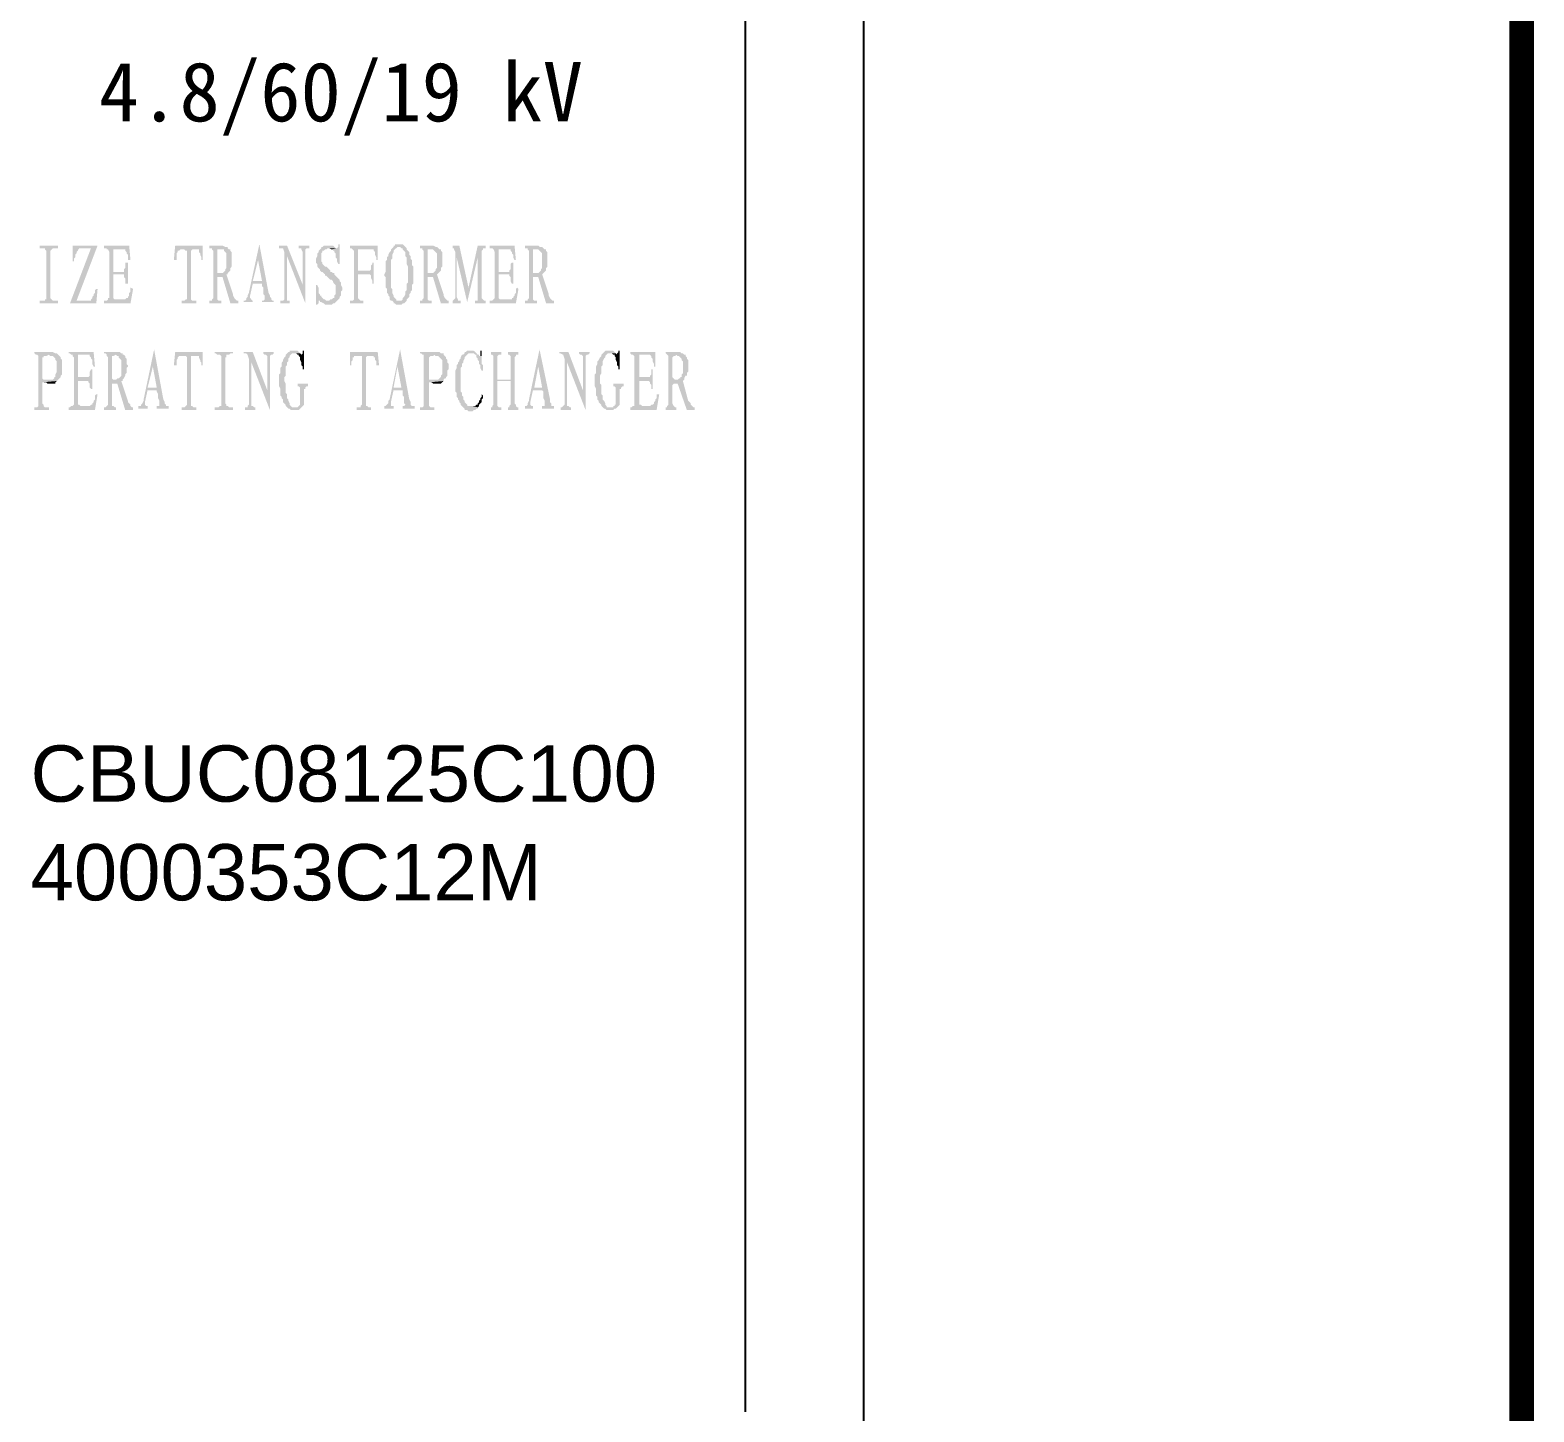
# Model space of a CAD drawing. Header units: millimetres. Extents: x 226184 to 235717, y -181921 to -175474.
# Drawn here: x 235652.6 to 235716.8, y -181563.1 to -181504.1 of the extents above; entities that cross this region are included whole.
import ezdxf

# ---------------------------------------------------------------- set-up
doc = ezdxf.new("R2010")
doc.units = ezdxf.units.MM
doc.header["$LTSCALE"] = 13
for name, color, linetype in [('1', 4, 'Continuous'), ('2', 3, 'Continuous'), ('PDF_Geometry', 7, 'Continuous')]:
    doc.layers.add(name, color=color, linetype=linetype)
doc.styles.add('Note Text (ANSI)', font='arial.ttf')
doc.styles.add('PDF FangSong', font='simfang.ttf')

msp = doc.modelspace()

# ---------------------------------------------------------------- hatches: boundary and pattern name
at = {"layer": '2', "linetype": 'Continuous', "transparency": 33554559}
for points in [[(235653.781, -181513.287), (235652.994, -181513.287), (235652.994, -181513.399), (235653.107, -181513.399), (235653.163, -181513.399), (235653.219, -181513.399), (235653.219, -181513.455), (235653.275, -181513.511), (235653.275, -181513.568), (235653.275, -181515.533), (235653.275, -181515.59), (235653.219, -181515.59), (235653.219, -181515.646), (235653.163, -181515.646), (235653.051, -181515.646), (235652.994, -181515.646), (235652.994, -181515.758), (235653.781, -181515.758), (235653.781, -181515.646), (235653.725, -181515.646), (235653.668, -181515.646), (235653.612, -181515.646), (235653.556, -181515.646), (235653.5, -181515.59), (235653.444, -181515.533), (235653.444, -181513.511), (235653.5, -181513.455), (235653.556, -181513.399), (235653.612, -181513.399), (235653.668, -181513.399), (235653.781, -181513.399)], [(235655.466, -181513.287), (235655.185, -181513.399), (235654.286, -181515.758), (235654.567, -181515.646)], [(235655.466, -181513.287), (235654.399, -181513.287), (235654.399, -181513.961), (235654.455, -181513.961), (235654.455, -181513.848), (235654.511, -181513.792), (235654.511, -181513.68), (235654.567, -181513.624), (235654.567, -181513.568), (235654.623, -181513.511), (235654.623, -181513.455), (235654.679, -181513.455), (235654.679, -181513.399), (235655.185, -181513.399)], [(235656.814, -181513.287), (235655.747, -181513.287), (235655.747, -181513.399), (235655.803, -181513.399), (235655.859, -181513.399), (235655.859, -181513.455), (235656.589, -181513.455), (235656.645, -181513.455), (235656.645, -181513.511), (235656.701, -181513.568), (235656.701, -181513.624), (235656.758, -181513.68), (235656.758, -181513.792), (235656.758, -181513.905), (235656.87, -181513.905)], [(235655.859, -181513.455), (235655.915, -181513.455), (235655.971, -181513.568), (235655.971, -181515.533), (235655.915, -181515.533), (235655.915, -181515.59), (235655.859, -181515.646), (235656.308, -181515.59), (235656.252, -181515.59), (235656.196, -181515.59), (235656.14, -181515.533), (235656.14, -181515.477), (235656.14, -181514.522), (235656.533, -181514.522), (235656.14, -181514.41), (235656.14, -181513.455), (235656.589, -181513.455)], [(235659.959, -181513.287), (235658.78, -181513.287), (235658.723, -181513.905), (235658.836, -181513.905), (235658.836, -181513.792), (235658.836, -181513.68), (235658.836, -181513.624), (235658.892, -181513.568), (235658.892, -181513.511), (235658.948, -181513.511), (235659.004, -181513.455), (235659.06, -181513.455)], [(235659.959, -181513.287), (235659.06, -181513.455), (235659.734, -181513.455), (235659.791, -181513.455), (235659.791, -181513.511), (235659.791, -181513.568), (235659.847, -181513.624), (235659.847, -181513.68), (235659.903, -181513.792), (235659.903, -181513.905), (235659.959, -181513.905)], [(235659.06, -181513.455), (235659.117, -181513.455), (235659.173, -181513.455), (235659.229, -181513.511), (235659.285, -181513.511), (235659.285, -181515.533), (235659.285, -181515.59), (235659.229, -181515.59), (235659.173, -181515.646), (235659.117, -181515.646), (235659.06, -181515.646), (235659.06, -181515.758), (235659.678, -181515.758), (235659.678, -181515.646), (235659.622, -181515.646), (235659.566, -181515.646), (235659.51, -181515.646), (235659.454, -181515.59), (235659.454, -181515.533), (235659.454, -181513.511), (235659.51, -181513.455), (235659.566, -181513.455), (235659.678, -181513.455), (235659.734, -181513.455)], [(235660.745, -181513.287), (235660.24, -181513.287), (235660.24, -181513.399), (235660.296, -181513.399), (235660.352, -181513.399), (235660.352, -181513.455), (235660.408, -181513.511), (235660.408, -181515.533), (235660.352, -181515.59), (235660.352, -181515.646), (235660.296, -181515.646), (235660.24, -181515.646), (235660.24, -181515.758), (235660.745, -181515.758), (235660.745, -181515.646), (235660.689, -181515.646), (235660.633, -181515.646), (235660.577, -181515.59), (235660.577, -181515.533), (235660.577, -181514.691), (235660.577, -181514.635), (235660.633, -181514.635), (235660.689, -181514.635), (235660.802, -181514.635), (235660.97, -181514.522), (235661.026, -181514.522), (235660.689, -181514.466), (235660.633, -181514.466), (235660.577, -181514.466), (235660.577, -181514.41), (235660.577, -181513.511), (235660.577, -181513.455), (235660.633, -181513.455), (235660.745, -181513.455), (235661.082, -181513.455), (235661.026, -181513.399), (235661.026, -181513.343), (235660.97, -181513.343), (235660.914, -181513.343), (235660.802, -181513.287)], [(235661.082, -181513.455), (235660.745, -181513.455), (235660.802, -181513.455), (235660.858, -181513.455), (235660.858, -181513.511), (235660.914, -181513.568), (235660.97, -181513.624), (235660.97, -181513.68), (235660.97, -181513.792), (235660.97, -181513.848), (235660.97, -181513.961), (235660.97, -181514.017), (235660.97, -181514.073), (235660.97, -181514.185), (235660.97, -181514.242), (235660.914, -181514.298), (235660.914, -181514.354), (235660.858, -181514.41), (235660.802, -181514.466), (235660.745, -181514.466), (235660.689, -181514.466), (235661.026, -181514.522), (235661.026, -181514.466), (235661.082, -181514.41), (235661.139, -181514.354), (235661.139, -181514.298), (235661.139, -181514.242), (235661.195, -181514.185), (235661.195, -181514.129), (235661.195, -181514.073), (235661.195, -181513.961), (235661.195, -181513.905), (235661.195, -181513.792), (235661.195, -181513.736), (235661.195, -181513.624), (235661.195, -181513.568), (235661.139, -181513.511), (235661.139, -181513.455)], [(235662.374, -181513.231), (235661.925, -181515.309), (235661.869, -181515.421), (235661.869, -181515.477), (235661.813, -181515.533), (235661.813, -181515.59), (235661.756, -181515.646), (235661.7, -181515.646), (235661.7, -181515.702), (235662.093, -181515.702), (235662.093, -181515.646), (235662.037, -181515.59), (235661.981, -181515.533), (235661.981, -181515.421), (235662.093, -181514.916), (235662.487, -181514.916), (235662.093, -181514.803), (235662.318, -181513.905)], [(235662.374, -181513.231), (235662.318, -181513.905), (235662.487, -181514.803), (235662.093, -181514.803), (235662.487, -181514.916), (235662.487, -181515.028), (235662.543, -181515.084), (235662.543, -181515.14), (235662.543, -181515.253), (235662.543, -181515.309), (235662.543, -181515.365), (235662.599, -181515.421), (235662.599, -181515.477), (235662.599, -181515.533), (235662.599, -181515.59), (235662.543, -181515.646), (235662.487, -181515.646), (235662.487, -181515.702), (235662.992, -181515.702), (235662.992, -181515.646), (235662.936, -181515.646), (235662.88, -181515.59), (235662.88, -181515.533), (235662.824, -181515.477), (235662.824, -181515.421), (235662.767, -181515.309)], [(235663.554, -181513.287), (235663.217, -181513.287), (235663.217, -181513.399), (235663.273, -181513.399), (235663.329, -181513.399), (235663.385, -181513.399), (235663.441, -181513.568), (235663.554, -181513.736), (235664.34, -181515.758), (235664.228, -181514.972)], [(235663.441, -181513.568), (235663.441, -181515.533), (235663.441, -181515.59), (235663.385, -181515.646), (235663.329, -181515.646), (235663.273, -181515.646), (235663.273, -181515.758), (235663.666, -181515.758), (235663.666, -181515.646), (235663.61, -181515.646), (235663.554, -181515.646), (235663.554, -181515.59), (235663.554, -181515.533), (235663.554, -181513.736)], [(235664.509, -181513.287), (235664.059, -181513.287), (235664.059, -181513.399), (235664.115, -181513.399), (235664.172, -181513.399), (235664.172, -181513.455), (235664.228, -181513.568), (235664.228, -181514.972), (235664.34, -181515.758), (235664.34, -181513.511), (235664.34, -181513.455), (235664.396, -181513.399), (235664.509, -181513.399)], [(235665.239, -181513.287), (235665.183, -181513.287), (235665.126, -181513.287), (235665.07, -181513.343), (235665.014, -181513.343), (235665.014, -181513.399), (235664.958, -181513.455), (235664.902, -181513.511), (235664.902, -181513.568), (235664.846, -181513.624), (235664.846, -181513.68), (235664.846, -181513.736), (235664.789, -181513.848), (235664.789, -181513.905), (235664.789, -181514.017), (235664.846, -181514.073), (235664.846, -181514.129), (235664.846, -181514.185), (235664.902, -181514.242), (235664.958, -181514.298), (235664.958, -181514.354), (235665.014, -181514.41), (235665.07, -181514.41), (235665.126, -181514.466), (235665.183, -181514.522), (235665.183, -181514.579), (235665.239, -181514.579), (235665.295, -181514.635), (235665.351, -181514.691), (235665.407, -181514.747), (235665.463, -181514.747), (235665.52, -181514.803), (235665.52, -181514.859), (235665.576, -181514.916), (235665.632, -181514.972), (235665.632, -181515.028), (235665.632, -181515.084), (235665.632, -181515.14), (235665.632, -181515.253), (235665.632, -181515.309), (235665.632, -181515.365), (235665.576, -181515.421), (235665.576, -181515.477), (235665.576, -181515.533), (235665.52, -181515.533), (235665.463, -181515.59), (235665.407, -181515.59), (235665.351, -181515.646), (235665.295, -181515.646), (235664.902, -181515.646), (235664.958, -181515.646), (235664.958, -181515.702), (235665.014, -181515.702), (235665.126, -181515.758), (235665.183, -181515.814), (235665.239, -181515.814), (235665.351, -181515.814), (235665.407, -181515.814), (235665.463, -181515.814), (235665.52, -181515.758), (235665.576, -181515.758), (235665.632, -181515.702), (235665.688, -181515.646), (235665.744, -181515.59), (235665.8, -181515.533), (235665.8, -181515.477), (235665.857, -181515.421), (235665.857, -181515.365), (235665.857, -181515.253), (235665.913, -181515.196), (235665.913, -181515.14), (235665.913, -181515.084), (235665.857, -181514.972), (235665.857, -181514.916), (235665.857, -181514.859), (235665.8, -181514.803), (235665.8, -181514.747), (235665.744, -181514.691), (235665.688, -181514.635), (235665.632, -181514.579), (235665.576, -181514.522), (235665.576, -181514.466), (235665.52, -181514.466), (235665.463, -181514.41), (235665.407, -181514.41), (235665.407, -181514.354), (235665.351, -181514.298), (235665.295, -181514.242), (235665.239, -181514.185), (235665.183, -181514.185), (235665.126, -181514.129), (235665.07, -181514.073), (235665.07, -181514.017), (235665.014, -181513.961), (235665.014, -181513.905), (235665.014, -181513.848), (235665.014, -181513.792), (235665.014, -181513.736), (235665.014, -181513.624), (235665.07, -181513.568), (235665.07, -181513.511), (235665.126, -181513.511), (235665.183, -181513.455), (235665.239, -181513.455), (235665.295, -181513.399), (235665.351, -181513.399), (235665.632, -181513.399), (235665.576, -181513.343), (235665.52, -181513.287), (235665.463, -181513.287), (235665.407, -181513.287), (235665.351, -181513.287)], [(235665.632, -181513.399), (235665.351, -181513.399), (235665.463, -181513.455), (235665.688, -181513.399)], [(235665.8, -181513.231), (235665.744, -181513.231), (235665.744, -181513.343), (235665.688, -181513.399), (235665.463, -181513.455), (235665.52, -181513.455), (235665.52, -181513.511), (235665.576, -181513.511), (235665.576, -181513.568), (235665.632, -181513.624), (235665.632, -181513.68), (235665.632, -181513.792), (235665.688, -181513.848), (235665.688, -181513.961), (235665.744, -181514.073), (235665.8, -181514.073)], [(235667.429, -181513.287), (235666.25, -181513.287), (235666.25, -181513.399), (235666.306, -181513.399), (235667.261, -181513.455), (235667.261, -181513.511), (235667.317, -181513.568), (235667.317, -181513.624), (235667.317, -181513.68), (235667.373, -181513.792), (235667.373, -181513.905), (235667.429, -181513.905)], [(235666.306, -181513.399), (235666.362, -181513.455), (235666.418, -181513.511), (235666.418, -181513.568), (235666.418, -181515.59), (235666.362, -181515.646), (235666.306, -181515.646), (235666.25, -181515.646), (235666.25, -181515.758), (235666.811, -181515.758), (235666.811, -181515.646), (235666.755, -181515.646), (235666.699, -181515.646), (235666.643, -181515.59), (235666.587, -181515.533), (235666.587, -181514.522), (235667.092, -181514.522), (235666.587, -181514.354), (235666.587, -181513.455), (235667.261, -181513.455)], [(235668.384, -181513.231), (235668.328, -181513.231), (235668.216, -181513.231), (235668.159, -181513.231), (235668.159, -181513.287), (235668.103, -181513.287), (235668.103, -181513.343), (235668.047, -181513.399), (235667.991, -181513.455), (235667.991, -181513.511), (235667.935, -181513.568), (235667.879, -181513.68), (235667.879, -181513.736), (235667.822, -181513.792), (235667.822, -181513.848), (235667.822, -181513.905), (235667.766, -181513.961), (235667.766, -181514.017), (235667.766, -181514.129), (235667.766, -181514.185), (235667.766, -181514.242), (235667.766, -181514.354), (235667.766, -181514.41), (235667.71, -181514.522), (235667.71, -181514.579), (235667.766, -181514.635), (235667.766, -181514.691), (235667.766, -181514.803), (235667.766, -181514.859), (235667.766, -181514.916), (235667.766, -181515.028), (235667.766, -181515.084), (235667.822, -181515.14), (235667.822, -181515.196), (235667.822, -181515.309), (235667.879, -181515.365), (235667.879, -181515.421), (235667.935, -181515.477), (235667.935, -181515.59), (235667.991, -181515.646), (235668.047, -181515.646), (235668.384, -181515.646), (235668.328, -181515.646), (235668.272, -181515.646), (235668.216, -181515.646), (235668.216, -181515.59), (235668.159, -181515.533), (235668.103, -181515.477), (235668.103, -181515.421), (235668.047, -181515.309), (235668.047, -181515.253), (235668.047, -181515.196), (235668.047, -181515.14), (235667.991, -181515.084), (235667.991, -181515.028), (235667.991, -181514.916), (235667.991, -181514.859), (235667.991, -181514.747), (235667.991, -181514.691), (235667.991, -181514.579), (235667.991, -181514.522), (235667.991, -181514.466), (235667.991, -181514.41), (235667.991, -181514.298), (235667.991, -181514.242), (235667.991, -181514.129), (235667.991, -181514.073), (235667.991, -181514.017), (235667.991, -181513.905), (235668.047, -181513.848), (235668.047, -181513.792), (235668.047, -181513.736), (235668.047, -181513.68), (235668.103, -181513.568), (235668.103, -181513.511), (235668.159, -181513.455), (235668.216, -181513.399), (235668.272, -181513.343), (235668.328, -181513.343), (235668.609, -181513.343), (235668.553, -181513.287), (235668.496, -181513.231), (235668.44, -181513.231)], [(235668.609, -181513.343), (235668.328, -181513.343), (235668.384, -181513.343), (235668.44, -181513.399), (235668.496, -181513.399), (235668.496, -181513.455), (235668.553, -181513.511), (235668.609, -181513.568), (235668.609, -181513.68), (235668.609, -181513.736), (235668.665, -181513.792), (235668.665, -181513.905), (235668.665, -181513.961), (235668.665, -181514.017), (235668.665, -181514.073), (235668.721, -181514.185), (235668.721, -181514.242), (235668.721, -181514.354), (235668.721, -181514.41), (235668.721, -181514.522), (235668.721, -181514.579), (235668.721, -181514.691), (235668.721, -181514.747), (235668.721, -181514.859), (235668.665, -181514.916), (235668.665, -181514.972), (235668.665, -181515.084), (235668.665, -181515.14), (235668.665, -181515.196), (235668.609, -181515.253), (235668.609, -181515.309), (235668.609, -181515.365), (235668.553, -181515.477), (235668.496, -181515.533), (235668.496, -181515.59), (235668.44, -181515.646), (235668.384, -181515.646), (235668.047, -181515.646), (235668.103, -181515.702), (235668.103, -181515.758), (235668.159, -181515.758), (235668.216, -181515.814), (235668.272, -181515.814), (235668.328, -181515.814), (235668.384, -181515.814), (235668.44, -181515.814), (235668.496, -181515.758), (235668.553, -181515.758), (235668.609, -181515.702), (235668.665, -181515.646), (235668.665, -181515.59), (235668.721, -181515.533), (235668.777, -181515.477), (235668.777, -181515.421), (235668.777, -181515.365), (235668.833, -181515.309), (235668.833, -181515.253), (235668.89, -181515.196), (235668.89, -181515.14), (235668.89, -181515.028), (235668.89, -181514.972), (235668.946, -181514.916), (235668.946, -181514.803), (235668.946, -181514.747), (235668.946, -181514.691), (235668.946, -181514.579), (235668.946, -181514.522), (235668.946, -181514.466), (235668.946, -181514.354), (235668.946, -181514.298), (235668.946, -181514.185), (235668.89, -181514.129), (235668.89, -181514.073), (235668.89, -181513.961), (235668.89, -181513.905), (235668.833, -181513.848), (235668.833, -181513.792), (235668.833, -181513.736), (235668.777, -181513.68), (235668.777, -181513.568), (235668.721, -181513.511), (235668.665, -181513.455), (235668.665, -181513.399)], [(235669.732, -181513.287), (235669.227, -181513.287), (235669.227, -181513.399), (235669.283, -181513.399), (235669.339, -181513.399), (235669.339, -181513.455), (235669.395, -181513.511), (235669.395, -181515.533), (235669.339, -181515.59), (235669.339, -181515.646), (235669.283, -181515.646), (235669.227, -181515.646), (235669.227, -181515.758), (235669.732, -181515.758), (235669.732, -181515.646), (235669.676, -181515.646), (235669.62, -181515.646), (235669.564, -181515.59), (235669.564, -181515.533), (235669.564, -181514.691), (235669.564, -181514.635), (235669.62, -181514.635), (235669.676, -181514.635), (235669.788, -181514.635), (235669.957, -181514.522), (235669.676, -181514.466), (235669.62, -181514.466), (235669.564, -181514.466), (235669.564, -181514.41), (235669.564, -181513.511), (235669.564, -181513.455), (235669.62, -181513.455), (235669.676, -181513.455), (235670.069, -181513.455), (235670.013, -181513.399), (235669.957, -181513.343), (235669.901, -181513.343), (235669.788, -181513.287)], [(235670.069, -181513.455), (235669.676, -181513.455), (235669.788, -181513.455), (235669.844, -181513.511), (235669.901, -181513.568), (235669.957, -181513.624), (235669.957, -181513.68), (235669.957, -181513.792), (235669.957, -181513.848), (235669.957, -181513.961), (235669.957, -181514.017), (235669.957, -181514.073), (235669.957, -181514.185), (235669.957, -181514.242), (235669.901, -181514.298), (235669.901, -181514.354), (235669.844, -181514.41), (235669.788, -181514.466), (235669.732, -181514.466), (235669.676, -181514.466), (235669.957, -181514.522), (235670.013, -181514.466), (235670.069, -181514.41), (235670.125, -181514.354), (235670.125, -181514.298), (235670.125, -181514.242), (235670.181, -181514.185), (235670.181, -181514.129), (235670.181, -181514.073), (235670.181, -181513.961), (235670.181, -181513.905), (235670.181, -181513.792), (235670.181, -181513.736), (235670.181, -181513.624), (235670.181, -181513.568), (235670.125, -181513.511), (235670.125, -181513.455)], [(235670.912, -181513.287), (235670.631, -181513.287), (235670.631, -181513.399), (235670.687, -181513.399), (235670.687, -181513.455), (235670.743, -181513.568), (235670.799, -181513.792), (235671.249, -181515.702), (235671.305, -181515.084)], [(235670.743, -181513.568), (235670.743, -181515.533), (235670.687, -181515.59), (235670.631, -181515.646), (235670.631, -181515.758), (235670.968, -181515.758), (235670.968, -181515.646), (235670.912, -181515.646), (235670.855, -181515.646), (235670.855, -181515.59), (235670.799, -181515.477), (235670.799, -181513.792)], [(235672.035, -181513.287), (235671.698, -181513.287), (235671.305, -181515.084), (235671.249, -181515.702), (235671.698, -181513.792), (235671.866, -181513.568), (235671.866, -181513.511), (235671.923, -181513.455), (235671.923, -181513.399), (235671.979, -181513.399), (235672.035, -181513.399)], [(235671.866, -181513.568), (235671.698, -181513.792), (235671.698, -181515.533), (235671.698, -181515.59), (235671.698, -181515.646), (235671.642, -181515.646), (235671.586, -181515.646), (235671.586, -181515.758), (235672.035, -181515.758), (235672.035, -181515.646), (235671.979, -181515.646), (235671.923, -181515.59), (235671.866, -181515.533)], [(235673.271, -181513.287), (235672.203, -181513.287), (235672.203, -181513.399), (235672.26, -181513.399), (235672.316, -181513.399), (235672.372, -181513.455), (235673.046, -181513.455), (235673.102, -181513.455), (235673.102, -181513.511), (235673.158, -181513.568), (235673.158, -181513.624), (235673.214, -181513.68), (235673.214, -181513.792), (235673.271, -181513.905), (235673.327, -181513.905)], [(235672.372, -181513.455), (235672.428, -181513.568), (235672.428, -181515.533), (235672.372, -181515.59), (235672.316, -181515.646), (235672.765, -181515.59), (235672.709, -181515.59), (235672.653, -181515.59), (235672.597, -181515.533), (235672.597, -181515.477), (235672.597, -181514.522), (235673.046, -181514.522), (235672.597, -181514.41), (235672.597, -181513.455), (235673.046, -181513.455)], [(235674.225, -181513.287), (235673.72, -181513.287), (235673.72, -181513.399), (235673.776, -181513.399), (235673.832, -181513.399), (235673.832, -181513.455), (235673.888, -181513.511), (235673.888, -181515.533), (235673.832, -181515.59), (235673.832, -181515.646), (235673.776, -181515.646), (235673.72, -181515.646), (235673.72, -181515.758), (235674.225, -181515.758), (235674.225, -181515.646), (235674.169, -181515.646), (235674.113, -181515.646), (235674.057, -181515.59), (235674.057, -181515.533), (235674.057, -181514.691), (235674.057, -181514.635), (235674.113, -181514.635), (235674.169, -181514.635), (235674.282, -181514.635), (235674.45, -181514.522), (235674.169, -181514.466), (235674.113, -181514.466), (235674.057, -181514.466), (235674.057, -181514.41), (235674.057, -181513.511), (235674.057, -181513.455), (235674.113, -181513.455), (235674.169, -181513.455), (235674.562, -181513.455), (235674.506, -181513.399), (235674.45, -181513.343), (235674.338, -181513.343), (235674.282, -181513.287)], [(235674.562, -181513.455), (235674.169, -181513.455), (235674.225, -181513.455), (235674.282, -181513.455), (235674.338, -181513.511), (235674.394, -181513.568), (235674.45, -181513.624), (235674.45, -181513.68), (235674.45, -181513.792), (235674.45, -181513.848), (235674.45, -181513.961), (235674.45, -181514.017), (235674.45, -181514.073), (235674.45, -181514.185), (235674.45, -181514.242), (235674.394, -181514.298), (235674.394, -181514.354), (235674.338, -181514.41), (235674.282, -181514.466), (235674.225, -181514.466), (235674.169, -181514.466), (235674.45, -181514.522), (235674.506, -181514.466), (235674.562, -181514.41), (235674.619, -181514.354), (235674.619, -181514.298), (235674.619, -181514.242), (235674.675, -181514.185), (235674.675, -181514.129), (235674.675, -181514.073), (235674.675, -181513.961), (235674.675, -181513.905), (235674.675, -181513.792), (235674.675, -181513.736), (235674.675, -181513.624), (235674.675, -181513.568), (235674.619, -181513.511), (235674.619, -181513.455)], [(235656.758, -181514.017), (235656.645, -181514.017), (235656.645, -181514.073), (235656.645, -181514.129), (235656.645, -181514.242), (235656.589, -181514.298), (235656.589, -181514.354), (235656.589, -181514.41), (235656.14, -181514.41), (235656.533, -181514.522), (235656.589, -181514.522), (235656.589, -181514.579), (235656.589, -181514.635), (235656.645, -181514.691), (235656.645, -181514.803), (235656.645, -181514.916), (235656.758, -181514.916)], [(235667.261, -181514.017), (235667.205, -181514.017), (235667.205, -181514.073), (235667.148, -181514.129), (235667.148, -181514.242), (235667.148, -181514.298), (235667.092, -181514.354), (235666.587, -181514.354), (235667.092, -181514.522), (235667.148, -181514.579), (235667.148, -181514.635), (235667.148, -181514.691), (235667.205, -181514.803), (235667.205, -181514.916), (235667.261, -181514.916)], [(235673.214, -181514.017), (235673.158, -181514.017), (235673.102, -181514.073), (235673.102, -181514.129), (235673.102, -181514.242), (235673.102, -181514.298), (235673.046, -181514.354), (235673.046, -181514.41), (235672.597, -181514.41), (235673.046, -181514.522), (235673.046, -181514.579), (235673.102, -181514.635), (235673.102, -181514.691), (235673.102, -181514.803), (235673.158, -181514.916), (235673.214, -181514.916)], [(235660.97, -181514.522), (235660.802, -181514.635), (235661.139, -181515.758), (235661.476, -181515.758), (235661.476, -181515.646), (235661.419, -181515.646), (235661.363, -181515.59), (235661.307, -181515.533), (235661.251, -181515.421), (235661.251, -181515.365)], [(235669.957, -181514.522), (235669.788, -181514.635), (235670.125, -181515.758), (235670.462, -181515.758), (235670.462, -181515.646), (235670.406, -181515.646), (235670.35, -181515.59), (235670.294, -181515.533), (235670.238, -181515.421), (235670.238, -181515.365)], [(235674.45, -181514.522), (235674.282, -181514.635), (235674.619, -181515.758), (235674.956, -181515.758), (235674.956, -181515.646), (235674.899, -181515.646), (235674.843, -181515.59), (235674.787, -181515.533), (235674.731, -181515.421), (235674.731, -181515.365)], [(235655.466, -181515.14), (235655.41, -181515.14), (235655.353, -181515.196), (235655.353, -181515.309), (235655.297, -181515.365), (235655.297, -181515.421), (235655.241, -181515.477), (235655.241, -181515.533), (235655.185, -181515.59), (235655.185, -181515.646), (235654.567, -181515.646), (235654.286, -181515.758), (235655.41, -181515.758)], [(235656.87, -181515.084), (235656.87, -181515.14), (235656.87, -181515.253), (235656.814, -181515.309), (235656.814, -181515.365), (235656.814, -181515.421), (235656.758, -181515.477), (235656.758, -181515.533), (235656.701, -181515.533), (235656.645, -181515.59), (235656.589, -181515.59), (235656.533, -181515.59), (235656.477, -181515.59), (235656.364, -181515.59), (235656.308, -181515.59), (235655.859, -181515.646), (235655.803, -181515.646), (235655.747, -181515.646), (235655.747, -181515.758), (235656.87, -181515.758), (235656.982, -181515.14)], [(235664.846, -181514.972), (235664.789, -181514.972), (235664.789, -181515.814), (235664.846, -181515.814), (235664.902, -181515.758), (235664.902, -181515.702), (235664.902, -181515.646), (235665.295, -181515.646), (235665.239, -181515.646), (235665.183, -181515.59), (235665.126, -181515.59), (235665.07, -181515.533), (235665.014, -181515.477), (235665.014, -181515.421), (235664.958, -181515.421), (235664.958, -181515.365), (235664.902, -181515.309), (235664.902, -181515.196), (235664.902, -181515.14), (235664.902, -181515.084)], [(235673.383, -181515.084), (235673.327, -181515.14), (235673.327, -181515.253), (235673.327, -181515.309), (235673.271, -181515.365), (235673.271, -181515.421), (235673.214, -181515.477), (235673.214, -181515.533), (235673.158, -181515.533), (235673.158, -181515.59), (235673.102, -181515.59), (235672.99, -181515.59), (235672.934, -181515.59), (235672.877, -181515.59), (235672.765, -181515.59), (235672.316, -181515.646), (235672.26, -181515.646), (235672.203, -181515.646), (235672.203, -181515.758), (235673.327, -181515.758), (235673.439, -181515.14)], [(235653.388, -181517.836), (235652.77, -181517.836), (235652.77, -181517.892), (235652.826, -181517.949), (235652.882, -181517.949), (235653.388, -181517.949), (235653.444, -181518.005), (235653.5, -181518.005), (235653.556, -181518.005), (235653.612, -181518.061), (235653.668, -181518.117), (235653.668, -181518.173), (235653.725, -181518.229), (235653.725, -181518.286), (235653.725, -181518.398), (235653.725, -181518.454), (235653.725, -181518.566), (235653.725, -181518.623), (235653.725, -181518.679), (235653.668, -181518.791), (235653.668, -181518.847), (235653.668, -181518.903), (235653.612, -181518.903), (235653.612, -181518.96), (235653.556, -181519.016), (235653.5, -181519.016), (235653.444, -181519.016), (235653.388, -181519.016), (235653.725, -181519.072), (235653.781, -181519.016), (235653.837, -181518.96), (235653.893, -181518.903), (235653.893, -181518.847), (235653.949, -181518.791), (235653.949, -181518.735), (235653.949, -181518.623), (235653.949, -181518.566), (235653.949, -181518.454), (235653.949, -181518.342), (235653.949, -181518.286), (235653.949, -181518.229), (235653.949, -181518.173), (235653.893, -181518.117), (235653.893, -181518.061), (235653.837, -181518.005), (235653.781, -181517.949), (235653.725, -181517.892), (235653.668, -181517.892), (235653.556, -181517.836), (235653.5, -181517.836), (235653.444, -181517.836)], [(235652.882, -181517.949), (235652.938, -181518.005), (235652.938, -181518.061), (235652.938, -181520.083), (235652.938, -181520.139), (235652.882, -181520.195), (235652.826, -181520.195), (235652.77, -181520.195), (235652.77, -181520.308), (235653.388, -181520.308), (235653.388, -181520.195), (235653.331, -181520.195), (235653.275, -181520.195), (235653.219, -181520.195), (235653.163, -181520.139), (235653.163, -181520.083), (235653.107, -181520.027), (235653.107, -181519.128), (235653.725, -181519.072), (235653.388, -181519.016), (235653.331, -181519.016), (235653.275, -181519.016), (235653.219, -181519.016), (235653.163, -181519.016), (235653.107, -181518.96), (235653.107, -181518.061), (235653.163, -181518.061), (235653.163, -181518.005), (235653.219, -181518.005), (235653.275, -181518.005), (235653.388, -181517.949)], [(235655.297, -181517.836), (235654.23, -181517.836), (235654.23, -181517.892), (235654.286, -181517.892), (235654.342, -181517.949), (235654.399, -181517.949), (235655.129, -181517.949), (235655.129, -181518.005), (235655.185, -181518.061), (235655.185, -181518.117), (235655.241, -181518.173), (235655.241, -181518.229), (235655.241, -181518.342), (235655.297, -181518.454), (235655.353, -181518.454)], [(235654.399, -181517.949), (235654.399, -181518.005), (235654.455, -181518.061), (235654.455, -181520.027), (235654.455, -181520.083), (235654.399, -181520.139), (235654.342, -181520.139), (235654.792, -181520.139), (235654.736, -181520.139), (235654.679, -181520.083), (235654.623, -181520.083), (235654.623, -181520.027), (235654.623, -181519.072), (235655.073, -181519.072), (235654.623, -181518.903), (235654.623, -181517.949), (235655.129, -181517.949)], [(235656.252, -181517.836), (235655.747, -181517.836), (235655.747, -181517.892), (235655.803, -181517.892), (235655.859, -181517.949), (235655.859, -181518.005), (235655.915, -181518.061), (235655.915, -181520.083), (235655.859, -181520.139), (235655.803, -181520.195), (235655.747, -181520.195), (235655.747, -181520.308), (235656.252, -181520.308), (235656.252, -181520.195), (235656.196, -181520.195), (235656.14, -181520.139), (235656.084, -181520.139), (235656.084, -181520.027), (235656.084, -181519.24), (235656.084, -181519.184), (235656.14, -181519.184), (235656.196, -181519.184), (235656.308, -181519.184), (235656.477, -181519.072), (235656.533, -181519.072), (235656.196, -181519.016), (235656.14, -181519.016), (235656.084, -181518.96), (235656.084, -181518.903), (235656.084, -181518.061), (235656.084, -181518.005), (235656.14, -181518.005), (235656.252, -181517.949), (235656.589, -181517.949), (235656.533, -181517.949), (235656.533, -181517.892), (235656.477, -181517.892), (235656.421, -181517.836), (235656.308, -181517.836)], [(235656.589, -181517.949), (235656.252, -181517.949), (235656.308, -181518.005), (235656.364, -181518.005), (235656.364, -181518.061), (235656.421, -181518.117), (235656.477, -181518.173), (235656.477, -181518.229), (235656.477, -181518.286), (235656.477, -181518.398), (235656.477, -181518.51), (235656.477, -181518.566), (235656.477, -181518.623), (235656.477, -181518.735), (235656.477, -181518.791), (235656.477, -181518.847), (235656.421, -181518.903), (235656.364, -181518.96), (235656.308, -181518.96), (235656.252, -181519.016), (235656.196, -181519.016), (235656.533, -181519.072), (235656.533, -181519.016), (235656.589, -181518.96), (235656.645, -181518.847), (235656.645, -181518.791), (235656.701, -181518.735), (235656.701, -181518.679), (235656.701, -181518.623), (235656.701, -181518.51), (235656.758, -181518.454), (235656.758, -181518.398), (235656.701, -181518.342), (235656.701, -181518.229), (235656.701, -181518.173), (235656.701, -181518.117), (235656.645, -181518.061), (235656.645, -181518.005)], [(235657.881, -181517.724), (235657.432, -181519.858), (235657.432, -181519.914), (235657.375, -181520.027), (235657.319, -181520.083), (235657.319, -181520.139), (235657.263, -181520.139), (235657.207, -181520.139), (235657.207, -181520.251), (235657.6, -181520.251), (235657.6, -181520.139), (235657.544, -181520.139), (235657.488, -181520.083), (235657.488, -181520.027), (235657.488, -181519.971), (235657.6, -181519.465), (235657.993, -181519.465), (235657.6, -181519.353), (235657.825, -181518.454)], [(235657.881, -181517.724), (235657.825, -181518.454), (235657.993, -181519.353), (235657.6, -181519.353), (235657.993, -181519.465), (235657.993, -181519.521), (235658.049, -181519.634), (235658.049, -181519.69), (235658.049, -181519.746), (235658.049, -181519.802), (235658.106, -181519.914), (235658.106, -181519.971), (235658.106, -181520.027), (235658.106, -181520.083), (235658.106, -181520.139), (235658.049, -181520.139), (235657.993, -181520.139), (235657.993, -181520.251), (235658.499, -181520.251), (235658.499, -181520.139), (235658.443, -181520.139), (235658.386, -181520.139), (235658.386, -181520.083), (235658.33, -181520.027), (235658.33, -181519.971), (235658.274, -181519.858)], [(235659.959, -181517.836), (235658.78, -181517.836), (235658.723, -181518.398), (235658.836, -181518.398), (235658.836, -181518.286), (235658.836, -181518.229), (235658.836, -181518.173), (235658.892, -181518.117), (235658.892, -181518.061), (235658.948, -181518.005), (235659.004, -181518.005), (235659.06, -181518.005)], [(235659.959, -181517.836), (235659.06, -181518.005), (235659.734, -181518.005), (235659.791, -181518.005), (235659.791, -181518.061), (235659.847, -181518.173), (235659.847, -181518.229), (235659.903, -181518.286), (235659.903, -181518.398), (235659.959, -181518.398)], [(235659.06, -181518.005), (235659.117, -181518.005), (235659.173, -181518.005), (235659.229, -181518.005), (235659.285, -181518.061), (235659.285, -181520.083), (235659.229, -181520.139), (235659.173, -181520.195), (235659.117, -181520.195), (235659.06, -181520.195), (235659.06, -181520.308), (235659.678, -181520.308), (235659.678, -181520.195), (235659.622, -181520.195), (235659.566, -181520.195), (235659.51, -181520.139), (235659.454, -181520.139), (235659.454, -181520.083), (235659.454, -181518.061), (235659.454, -181518.005), (235659.51, -181518.005), (235659.566, -181518.005), (235659.678, -181518.005), (235659.734, -181518.005)], [(235661.251, -181517.836), (235660.465, -181517.836), (235660.465, -181517.892), (235660.521, -181517.892), (235660.577, -181517.949), (235660.633, -181517.949), (235660.689, -181517.949), (235660.745, -181518.005), (235660.745, -181518.061), (235660.745, -181520.083), (235660.745, -181520.139), (235660.689, -181520.139), (235660.633, -181520.195), (235660.577, -181520.195), (235660.465, -181520.195), (235660.465, -181520.308), (235661.251, -181520.308), (235661.251, -181520.195), (235661.139, -181520.195), (235661.082, -181520.195), (235661.026, -181520.139), (235660.97, -181520.139), (235660.97, -181520.083), (235660.914, -181520.027), (235660.914, -181518.061), (235660.97, -181518.061), (235660.97, -181518.005), (235660.97, -181517.949), (235661.026, -181517.949), (235661.082, -181517.949), (235661.139, -181517.892), (235661.251, -181517.892)], [(235662.093, -181517.836), (235661.7, -181517.836), (235661.7, -181517.892), (235661.813, -181517.892), (235661.869, -181517.949), (235661.925, -181518.117), (235662.037, -181518.286), (235662.824, -181520.308), (235662.711, -181519.465)], [(235661.925, -181518.117), (235661.925, -181520.083), (235661.869, -181520.139), (235661.869, -181520.195), (235661.756, -181520.195), (235661.756, -181520.308), (235662.206, -181520.308), (235662.206, -181520.195), (235662.15, -181520.195), (235662.093, -181520.139), (235662.037, -181520.139), (235662.037, -181520.027), (235662.037, -181518.286)], [(235662.992, -181517.836), (235662.543, -181517.836), (235662.543, -181517.892), (235662.599, -181517.949), (235662.655, -181517.949), (235662.711, -181518.005), (235662.711, -181518.061), (235662.711, -181519.465), (235662.824, -181520.308), (235662.824, -181518.061), (235662.824, -181518.005), (235662.88, -181517.949), (235662.936, -181517.949), (235662.992, -181517.892)], [(235663.835, -181517.78), (235663.778, -181517.78), (235663.722, -181517.78), (235663.666, -181517.78), (235663.666, -181517.836), (235663.61, -181517.836), (235663.554, -181517.892), (235663.498, -181517.949), (235663.498, -181518.005), (235663.441, -181518.061), (235663.385, -181518.173), (235663.385, -181518.229), (235663.329, -181518.286), (235663.329, -181518.342), (235663.329, -181518.454), (235663.273, -181518.51), (235663.273, -181518.566), (235663.273, -181518.623), (235663.273, -181518.735), (235663.217, -181518.791), (235663.217, -181518.903), (235663.217, -181518.96), (235663.217, -181519.072), (235663.217, -181519.128), (235663.217, -181519.24), (235663.217, -181519.297), (235663.273, -181519.409), (235663.273, -181519.465), (235663.273, -181519.521), (235663.273, -181519.577), (235663.273, -181519.69), (235663.329, -181519.746), (235663.329, -181519.802), (235663.385, -181519.858), (235663.385, -181519.914), (235663.385, -181519.971), (235663.441, -181520.027), (235663.498, -181520.083), (235663.498, -181520.139), (235663.554, -181520.195), (235663.61, -181520.251), (235663.666, -181520.251), (235663.722, -181520.308), (235663.778, -181520.308), (235663.835, -181520.308), (235663.891, -181520.308), (235664.003, -181520.308), (235664.059, -181520.308), (235664.115, -181520.251), (235663.835, -181520.195), (235663.778, -181520.195), (235663.722, -181520.139), (235663.666, -181520.083), (235663.666, -181520.027), (235663.61, -181519.914), (235663.61, -181519.858), (235663.554, -181519.802), (235663.554, -181519.746), (235663.554, -181519.69), (235663.554, -181519.634), (235663.498, -181519.577), (235663.498, -181519.465), (235663.498, -181519.409), (235663.498, -181519.353), (235663.498, -181519.24), (235663.498, -181519.184), (235663.441, -181519.072), (235663.441, -181519.016), (235663.441, -181518.903), (235663.498, -181518.847), (235663.498, -181518.735), (235663.498, -181518.679), (235663.498, -181518.623), (235663.498, -181518.51), (235663.498, -181518.454), (235663.554, -181518.398), (235663.554, -181518.342), (235663.554, -181518.286), (235663.61, -181518.229), (235663.61, -181518.117), (235663.666, -181518.061), (235663.666, -181518.005), (235663.722, -181517.949), (235663.778, -181517.892), (235663.835, -181517.892), (235664.115, -181517.892), (235664.059, -181517.836), (235664.003, -181517.78), (235663.947, -181517.78), (235663.891, -181517.78)], [(235664.115, -181517.892), (235663.835, -181517.892), (235663.891, -181517.892), (235663.947, -181517.892), (235664.003, -181517.949), (235664.059, -181517.949), (235664.172, -181517.949)], [(235664.284, -181517.78), (235664.228, -181517.78), (235664.228, -181517.836), (235664.228, -181517.892), (235664.172, -181517.949), (235664.059, -181517.949), (235664.059, -181518.005), (235664.115, -181518.061), (235664.115, -181518.117), (235664.115, -181518.173), (235664.172, -181518.286), (235664.172, -181518.398), (235664.228, -181518.454), (235664.228, -181518.566), (235664.284, -181518.566), (235664.284, -181518.454), (235664.284, -181518.398), (235664.284, -181518.286), (235664.284, -181518.229), (235664.284, -181518.173), (235664.284, -181518.117), (235664.284, -181518.061), (235664.284, -181518.005), (235664.284, -181517.892), (235664.284, -181517.836)], [(235667.429, -181517.836), (235666.25, -181517.836), (235666.25, -181518.398), (235666.306, -181518.398), (235666.306, -181518.286), (235666.306, -181518.229), (235666.362, -181518.173), (235666.362, -181518.117), (235666.362, -181518.061), (235666.418, -181518.061), (235666.418, -181518.005), (235666.474, -181518.005), (235666.587, -181518.005)], [(235666.587, -181518.005), (235666.643, -181518.005), (235666.699, -181518.005), (235666.755, -181518.005), (235666.755, -181518.061), (235666.755, -181520.083), (235666.699, -181520.139), (235666.699, -181520.195), (235666.643, -181520.195), (235666.531, -181520.195), (235666.531, -181520.308), (235667.148, -181520.308), (235667.148, -181520.195), (235667.092, -181520.195), (235667.036, -181520.195), (235666.98, -181520.139), (235666.924, -181520.139), (235666.924, -181520.083), (235666.924, -181518.061), (235666.98, -181518.005), (235667.092, -181518.005), (235667.148, -181518.005), (235667.261, -181518.005)], [(235667.429, -181517.836), (235666.587, -181518.005), (235667.261, -181518.005), (235667.261, -181518.061), (235667.317, -181518.061), (235667.317, -181518.173), (235667.373, -181518.229), (235667.373, -181518.286), (235667.373, -181518.398), (235667.485, -181518.398)], [(235668.384, -181517.724), (235667.935, -181519.858), (235667.879, -181519.914), (235667.879, -181520.027), (235667.822, -181520.083), (235667.766, -181520.139), (235667.71, -181520.139), (235667.71, -181520.251), (235668.103, -181520.251), (235668.103, -181520.139), (235667.991, -181520.139), (235667.991, -181520.083), (235667.991, -181520.027), (235667.991, -181519.971), (235668.103, -181519.465), (235668.496, -181519.465), (235668.103, -181519.353), (235668.272, -181518.454)], [(235668.384, -181517.724), (235668.272, -181518.454), (235668.44, -181519.353), (235668.103, -181519.353), (235668.496, -181519.465), (235668.496, -181519.521), (235668.496, -181519.634), (235668.496, -181519.69), (235668.553, -181519.746), (235668.553, -181519.802), (235668.553, -181519.914), (235668.553, -181519.971), (235668.553, -181520.027), (235668.609, -181520.083), (235668.553, -181520.139), (235668.496, -181520.139), (235668.496, -181520.251), (235669.002, -181520.251), (235669.002, -181520.139), (235668.946, -181520.139), (235668.89, -181520.139), (235668.833, -181520.083), (235668.833, -181520.027), (235668.833, -181519.971), (235668.777, -181519.858)], [(235669.844, -181517.836), (235669.227, -181517.836), (235669.227, -181517.892), (235669.283, -181517.892), (235669.339, -181517.949), (235669.395, -181517.949), (235669.844, -181517.949), (235669.901, -181518.005), (235669.957, -181518.005), (235670.013, -181518.005), (235670.069, -181518.061), (235670.125, -181518.117), (235670.181, -181518.173), (235670.181, -181518.229), (235670.181, -181518.286), (235670.181, -181518.398), (235670.181, -181518.454), (235670.181, -181518.566), (235670.181, -181518.623), (235670.181, -181518.679), (235670.181, -181518.791), (235670.125, -181518.847), (235670.125, -181518.903), (235670.069, -181518.96), (235670.013, -181519.016), (235669.957, -181519.016), (235669.901, -181519.016), (235669.844, -181519.016), (235670.238, -181519.072), (235670.238, -181519.016), (235670.294, -181518.96), (235670.35, -181518.96), (235670.35, -181518.903), (235670.406, -181518.847), (235670.406, -181518.791), (235670.406, -181518.735), (235670.406, -181518.623), (235670.462, -181518.566), (235670.462, -181518.454), (235670.462, -181518.342), (235670.406, -181518.286), (235670.406, -181518.229), (235670.406, -181518.173), (235670.35, -181518.117), (235670.35, -181518.061), (235670.294, -181518.005), (235670.238, -181517.949), (235670.238, -181517.892), (235670.181, -181517.892), (235670.125, -181517.892), (235670.069, -181517.836), (235670.013, -181517.836), (235669.901, -181517.836)], [(235669.395, -181517.949), (235669.395, -181518.005), (235669.395, -181518.061), (235669.395, -181520.083), (235669.395, -181520.139), (235669.339, -181520.195), (235669.283, -181520.195), (235669.227, -181520.195), (235669.227, -181520.308), (235669.844, -181520.308), (235669.844, -181520.195), (235669.732, -181520.195), (235669.676, -181520.195), (235669.62, -181520.139), (235669.62, -181520.083), (235669.62, -181520.027), (235669.62, -181519.128), (235670.238, -181519.072), (235669.844, -181519.016), (235669.732, -181519.016), (235669.676, -181519.016), (235669.62, -181519.016), (235669.62, -181518.96), (235669.62, -181518.061), (235669.676, -181518.005), (235669.788, -181518.005), (235669.844, -181517.949)], [(235671.136, -181517.836), (235671.136, -181517.892), (235671.08, -181517.949), (235671.024, -181517.949), (235670.968, -181518.061), (235670.968, -181518.117), (235670.912, -181518.173), (235670.912, -181518.229), (235670.855, -181518.286), (235670.855, -181518.342), (235670.799, -181518.398), (235670.799, -181518.454), (235670.799, -181518.51), (235670.743, -181518.623), (235670.743, -181518.679), (235670.743, -181518.735), (235670.743, -181518.847), (235670.743, -181518.903), (235670.743, -181518.96), (235670.743, -181519.072), (235670.743, -181519.184), (235670.743, -181519.24), (235670.743, -181519.297), (235670.743, -181519.409), (235670.743, -181519.465), (235670.743, -181519.521), (235670.799, -181519.577), (235670.799, -181519.69), (235670.799, -181519.746), (235670.855, -181519.802), (235670.855, -181519.858), (235670.912, -181519.914), (235670.912, -181519.971), (235670.968, -181520.027), (235670.968, -181520.083), (235671.024, -181520.139), (235671.08, -181520.195), (235671.136, -181520.251), (235671.136, -181520.308), (235671.192, -181520.308), (235671.249, -181520.308), (235671.305, -181520.364), (235671.361, -181520.364), (235671.417, -181520.364), (235671.473, -181520.364), (235671.529, -181520.308), (235671.586, -181520.308), (235671.642, -181520.251), (235671.698, -181520.251), (235671.698, -181520.195), (235671.473, -181520.139), (235671.417, -181520.139), (235671.361, -181520.139), (235671.305, -181520.139), (235671.249, -181520.139), (235671.249, -181520.083), (235671.192, -181520.027), (235671.136, -181519.971), (235671.136, -181519.914), (235671.08, -181519.858), (235671.08, -181519.802), (235671.08, -181519.746), (235671.024, -181519.69), (235671.024, -181519.634), (235671.024, -181519.577), (235670.968, -181519.521), (235670.968, -181519.409), (235670.968, -181519.353), (235670.968, -181519.297), (235670.968, -181519.184), (235670.968, -181519.128), (235670.968, -181519.016), (235670.968, -181518.903), (235670.968, -181518.847), (235670.968, -181518.735), (235670.968, -181518.679), (235670.968, -181518.623), (235670.968, -181518.51), (235671.024, -181518.454), (235671.024, -181518.398), (235671.024, -181518.342), (235671.08, -181518.286), (235671.08, -181518.229), (235671.136, -181518.117), (235671.136, -181518.061), (235671.192, -181518.005), (235671.249, -181517.949), (235671.305, -181517.892), (235671.361, -181517.892)], [(235671.417, -181517.78), (235671.361, -181517.78), (235671.305, -181517.78), (235671.249, -181517.78), (235671.192, -181517.836), (235671.136, -181517.836), (235671.361, -181517.892), (235671.417, -181517.892), (235671.473, -181517.892), (235671.529, -181517.892), (235671.586, -181517.949), (235671.642, -181517.949), (235671.642, -181518.005), (235671.642, -181518.061), (235671.698, -181518.117), (235671.698, -181518.173), (235671.754, -181518.229), (235671.754, -181518.342), (235671.81, -181518.398), (235671.81, -181518.51), (235671.866, -181518.623), (235671.923, -181518.623), (235671.923, -181518.566), (235671.923, -181518.454), (235671.923, -181518.398), (235671.866, -181518.342), (235671.866, -181518.229), (235671.866, -181518.173), (235671.866, -181518.117), (235671.866, -181518.061), (235671.866, -181518.005), (235671.81, -181518.005), (235671.754, -181518.005), (235671.754, -181517.949), (235671.698, -181517.949), (235671.642, -181517.892), (235671.586, -181517.836), (235671.529, -181517.78), (235671.473, -181517.78)], [(235671.866, -181517.78), (235671.81, -181517.78), (235671.81, -181517.892), (235671.81, -181517.949), (235671.81, -181518.005), (235671.866, -181518.005), (235671.866, -181517.949), (235671.866, -181517.836)], [(235672.709, -181517.836), (235672.26, -181517.836), (235672.26, -181517.949), (235672.316, -181517.949), (235672.372, -181518.005), (235672.372, -181518.061), (235672.372, -181520.083), (235672.316, -181520.139), (235672.316, -181520.195), (235672.26, -181520.195), (235672.26, -181520.308), (235672.709, -181520.308), (235672.709, -181520.195), (235672.653, -181520.195), (235672.597, -181520.195), (235672.54, -181520.139), (235672.54, -181520.083), (235672.54, -181519.072), (235673.102, -181519.072), (235672.54, -181519.016), (235672.54, -181518.061), (235672.54, -181518.005), (235672.597, -181517.949), (235672.653, -181517.949), (235672.709, -181517.949)], [(235673.439, -181517.836), (235672.99, -181517.836), (235672.99, -181517.949), (235673.046, -181517.949), (235673.102, -181518.005), (235673.102, -181518.061), (235673.102, -181519.016), (235672.54, -181519.016), (235673.102, -181519.072), (235673.102, -181520.027), (235673.102, -181520.083), (235673.046, -181520.139), (235673.046, -181520.195), (235672.99, -181520.195), (235672.99, -181520.308), (235673.439, -181520.308), (235673.439, -181520.195), (235673.383, -181520.195), (235673.327, -181520.139), (235673.327, -181520.083), (235673.271, -181520.027), (235673.271, -181518.061), (235673.327, -181518.005), (235673.327, -181517.949), (235673.383, -181517.949), (235673.439, -181517.949)], [(235674.338, -181517.724), (235673.888, -181519.858), (235673.888, -181519.914), (235673.832, -181520.027), (235673.832, -181520.083), (235673.776, -181520.139), (235673.72, -181520.139), (235673.72, -181520.251), (235674.057, -181520.251), (235674.057, -181520.139), (235674.001, -181520.139), (235673.945, -181520.083), (235673.945, -181520.027), (235673.945, -181519.971), (235674.057, -181519.465), (235674.45, -181519.465), (235674.113, -181519.353), (235674.282, -181518.454)], [(235674.338, -181517.724), (235674.282, -181518.454), (235674.45, -181519.353), (235674.113, -181519.353), (235674.45, -181519.465), (235674.506, -181519.521), (235674.506, -181519.634), (235674.506, -181519.69), (235674.506, -181519.746), (235674.506, -181519.802), (235674.562, -181519.914), (235674.562, -181519.971), (235674.562, -181520.027), (235674.562, -181520.083), (235674.562, -181520.139), (235674.45, -181520.139), (235674.45, -181520.251), (235674.956, -181520.251), (235674.956, -181520.139), (235674.899, -181520.139), (235674.843, -181520.139), (235674.843, -181520.083), (235674.843, -181520.027), (235674.787, -181519.971), (235674.787, -181519.858)], [(235675.573, -181517.836), (235675.18, -181517.836), (235675.18, -181517.892), (235675.236, -181517.892), (235675.349, -181517.949), (235675.405, -181518.117), (235675.517, -181518.286), (235676.304, -181520.308), (235676.191, -181519.465)], [(235675.405, -181518.117), (235675.405, -181520.083), (235675.349, -181520.139), (235675.293, -181520.195), (235675.236, -181520.195), (235675.236, -181520.308), (235675.686, -181520.308), (235675.686, -181520.195), (235675.63, -181520.195), (235675.573, -181520.139), (235675.517, -181520.139), (235675.517, -181520.027), (235675.517, -181518.286)], [(235676.472, -181517.836), (235676.023, -181517.836), (235676.023, -181517.892), (235676.079, -181517.949), (235676.135, -181517.949), (235676.191, -181518.005), (235676.191, -181518.061), (235676.191, -181519.465), (235676.304, -181520.308), (235676.304, -181518.061), (235676.304, -181518.005), (235676.36, -181517.949), (235676.416, -181517.949), (235676.472, -181517.892)], [(235677.315, -181517.78), (235677.258, -181517.78), (235677.202, -181517.78), (235677.146, -181517.78), (235677.09, -181517.836), (235677.034, -181517.892), (235676.978, -181517.949), (235676.978, -181518.005), (235676.921, -181518.061), (235676.865, -181518.173), (235676.809, -181518.229), (235676.809, -181518.286), (235676.809, -181518.342), (235676.753, -181518.454), (235676.753, -181518.51), (235676.753, -181518.566), (235676.753, -181518.623), (235676.753, -181518.735), (235676.697, -181518.791), (235676.697, -181518.903), (235676.697, -181518.96), (235676.697, -181519.072), (235676.697, -181519.128), (235676.697, -181519.24), (235676.697, -181519.297), (235676.753, -181519.409), (235676.753, -181519.465), (235676.753, -181519.521), (235676.753, -181519.577), (235676.753, -181519.69), (235676.809, -181519.746), (235676.809, -181519.802), (235676.809, -181519.858), (235676.865, -181519.914), (235676.865, -181519.971), (235676.921, -181520.027), (235676.978, -181520.083), (235676.978, -181520.139), (235677.034, -181520.195), (235677.09, -181520.251), (235677.146, -181520.251), (235677.202, -181520.308), (235677.258, -181520.308), (235677.315, -181520.308), (235677.371, -181520.308), (235677.427, -181520.308), (235677.483, -181520.308), (235677.539, -181520.251), (235677.595, -181520.251), (235677.315, -181520.195), (235677.258, -181520.195), (235677.202, -181520.195), (235677.202, -181520.139), (235677.146, -181520.083), (235677.146, -181520.027), (235677.09, -181519.914), (235677.034, -181519.858), (235677.034, -181519.802), (235677.034, -181519.746), (235677.034, -181519.69), (235676.978, -181519.634), (235676.978, -181519.577), (235676.978, -181519.465), (235676.978, -181519.409), (235676.978, -181519.353), (235676.978, -181519.24), (235676.921, -181519.184), (235676.921, -181519.072), (235676.921, -181519.016), (235676.921, -181518.903), (235676.921, -181518.847), (235676.978, -181518.735), (235676.978, -181518.679), (235676.978, -181518.623), (235676.978, -181518.51), (235676.978, -181518.454), (235677.034, -181518.398), (235677.034, -181518.342), (235677.034, -181518.286), (235677.034, -181518.229), (235677.09, -181518.117), (235677.146, -181518.061), (235677.146, -181518.005), (235677.202, -181517.949), (235677.258, -181517.892), (235677.315, -181517.892), (235677.595, -181517.892), (235677.539, -181517.836), (235677.483, -181517.78), (235677.427, -181517.78), (235677.371, -181517.78)], [(235677.595, -181517.892), (235677.315, -181517.892), (235677.371, -181517.892), (235677.427, -181517.892), (235677.483, -181517.949), (235677.539, -181517.949), (235677.652, -181517.949)], [(235677.764, -181517.78), (235677.708, -181517.78), (235677.708, -181517.836), (235677.652, -181517.892), (235677.652, -181517.949), (235677.539, -181517.949), (235677.539, -181518.005), (235677.595, -181518.061), (235677.595, -181518.117), (235677.595, -181518.173), (235677.652, -181518.286), (235677.652, -181518.398), (235677.708, -181518.454), (235677.708, -181518.566), (235677.764, -181518.566), (235677.764, -181518.454), (235677.764, -181518.398), (235677.764, -181518.286), (235677.764, -181518.229), (235677.764, -181518.173), (235677.764, -181518.117), (235677.764, -181518.061), (235677.764, -181518.005), (235677.764, -181517.892), (235677.764, -181517.836)], [(235679.28, -181517.836), (235678.213, -181517.836), (235678.213, -181517.892), (235678.269, -181517.949), (235678.326, -181517.949), (235679.056, -181517.949), (235679.112, -181518.005), (235679.112, -181518.061), (235679.168, -181518.117), (235679.168, -181518.173), (235679.168, -181518.229), (235679.224, -181518.342), (235679.224, -181518.454), (235679.28, -181518.454)], [(235678.326, -181517.949), (235678.382, -181518.005), (235678.382, -181518.061), (235678.382, -181520.027), (235678.382, -181520.083), (235678.382, -181520.139), (235678.326, -181520.139), (235678.775, -181520.139), (235678.719, -181520.139), (235678.663, -181520.083), (235678.606, -181520.083), (235678.606, -181520.027), (235678.606, -181519.072), (235679, -181519.072), (235678.606, -181518.903), (235678.606, -181517.949), (235679.056, -181517.949)], [(235680.235, -181517.836), (235679.73, -181517.836), (235679.73, -181517.892), (235679.786, -181517.949), (235679.842, -181518.005), (235679.842, -181518.061), (235679.842, -181520.083), (235679.786, -181520.139), (235679.786, -181520.195), (235679.73, -181520.195), (235679.73, -181520.308), (235680.179, -181520.308), (235680.179, -181520.195), (235680.123, -181520.195), (235680.067, -181520.139), (235680.011, -181520.027), (235680.011, -181519.24), (235680.067, -181519.184), (235680.123, -181519.184), (235680.179, -181519.184), (235680.235, -181519.184), (235680.46, -181519.072), (235680.179, -181519.016), (235680.123, -181519.016), (235680.067, -181518.96), (235680.011, -181518.903), (235680.011, -181518.061), (235680.067, -181518.005), (235680.123, -181518.005), (235680.179, -181517.949), (235680.572, -181517.949), (235680.516, -181517.949), (235680.46, -181517.892), (235680.404, -181517.892), (235680.348, -181517.836), (235680.291, -181517.836)], [(235680.572, -181517.949), (235680.179, -181517.949), (235680.235, -181518.005), (235680.291, -181518.005), (235680.348, -181518.061), (235680.404, -181518.117), (235680.404, -181518.173), (235680.46, -181518.229), (235680.46, -181518.286), (235680.46, -181518.398), (235680.46, -181518.51), (235680.46, -181518.566), (235680.46, -181518.623), (235680.46, -181518.735), (235680.404, -181518.791), (235680.404, -181518.847), (235680.404, -181518.903), (235680.348, -181518.903), (235680.348, -181518.96), (235680.291, -181518.96), (235680.235, -181519.016), (235680.179, -181519.016), (235680.46, -181519.072), (235680.516, -181519.016), (235680.516, -181518.96), (235680.572, -181518.847), (235680.628, -181518.847), (235680.628, -181518.791), (235680.628, -181518.735), (235680.685, -181518.679), (235680.685, -181518.623), (235680.685, -181518.51), (235680.685, -181518.454), (235680.685, -181518.398), (235680.685, -181518.342), (235680.685, -181518.229), (235680.685, -181518.173), (235680.628, -181518.117), (235680.628, -181518.061), (235680.572, -181518.005)], [(235655.241, -181518.566), (235655.185, -181518.566), (235655.129, -181518.679), (235655.129, -181518.791), (235655.129, -181518.847), (235655.073, -181518.903), (235654.623, -181518.903), (235655.073, -181519.072), (235655.073, -181519.128), (235655.129, -181519.184), (235655.129, -181519.24), (235655.129, -181519.353), (235655.185, -181519.409), (235655.241, -181519.409)], [(235679.168, -181518.566), (235679.112, -181518.566), (235679.112, -181518.679), (235679.112, -181518.791), (235679.056, -181518.847), (235679.056, -181518.903), (235679, -181518.903), (235678.606, -181518.903), (235679, -181519.072), (235679.056, -181519.128), (235679.056, -181519.184), (235679.112, -181519.24), (235679.112, -181519.353), (235679.112, -181519.409), (235679.168, -181519.409)], [(235653.725, -181519.072), (235653.107, -181519.128), (235653.219, -181519.128), (235653.275, -181519.128), (235653.331, -181519.184), (235653.388, -181519.184), (235653.444, -181519.184), (235653.5, -181519.184), (235653.556, -181519.184), (235653.612, -181519.184), (235653.668, -181519.184), (235653.668, -181519.128)], [(235656.477, -181519.072), (235656.308, -181519.184), (235656.645, -181520.308), (235656.982, -181520.308), (235656.982, -181520.195), (235656.926, -181520.195), (235656.87, -181520.139), (235656.87, -181520.083), (235656.814, -181520.027), (235656.758, -181519.971), (235656.758, -181519.914)], [(235664.452, -181519.184), (235664.003, -181519.184), (235664.003, -181519.297), (235664.059, -181519.297), (235664.115, -181519.353), (235664.115, -181519.409), (235664.115, -181519.521), (235664.115, -181519.634), (235664.115, -181519.746), (235664.115, -181519.802), (235664.115, -181519.914), (235664.115, -181519.971), (235664.115, -181520.027), (235664.115, -181520.083), (235664.059, -181520.139), (235664.003, -181520.195), (235663.947, -181520.195), (235663.835, -181520.195), (235664.115, -181520.251), (235664.172, -181520.195), (235664.228, -181520.139), (235664.284, -181520.083), (235664.284, -181520.027), (235664.284, -181519.409), (235664.34, -181519.409), (235664.34, -181519.353), (235664.396, -181519.297), (235664.452, -181519.297)], [(235670.238, -181519.072), (235669.62, -181519.128), (235669.676, -181519.128), (235669.732, -181519.128), (235669.788, -181519.184), (235669.844, -181519.184), (235669.901, -181519.184), (235669.957, -181519.184), (235670.013, -181519.184), (235670.069, -181519.184), (235670.125, -181519.184), (235670.181, -181519.128)], [(235677.932, -181519.184), (235677.483, -181519.184), (235677.483, -181519.297), (235677.539, -181519.297), (235677.595, -181519.353), (235677.595, -181519.409), (235677.595, -181519.521), (235677.595, -181519.634), (235677.595, -181519.746), (235677.595, -181519.802), (235677.595, -181519.914), (235677.595, -181519.971), (235677.595, -181520.027), (235677.595, -181520.083), (235677.539, -181520.083), (235677.539, -181520.139), (235677.483, -181520.139), (235677.483, -181520.195), (235677.427, -181520.195), (235677.315, -181520.195), (235677.595, -181520.251), (235677.652, -181520.195), (235677.708, -181520.139), (235677.764, -181520.083), (235677.764, -181520.027), (235677.764, -181519.409), (235677.82, -181519.409), (235677.82, -181519.353), (235677.876, -181519.297), (235677.932, -181519.297)], [(235680.46, -181519.072), (235680.235, -181519.184), (235680.628, -181520.308), (235680.965, -181520.308), (235680.965, -181520.195), (235680.909, -181520.195), (235680.853, -181520.139), (235680.797, -181520.083), (235680.797, -181520.027), (235680.741, -181519.971), (235680.685, -181519.914)], [(235655.41, -181519.634), (235655.353, -181519.69), (235655.353, -181519.802), (235655.353, -181519.858), (235655.297, -181519.914), (235655.297, -181519.971), (235655.241, -181520.027), (235655.241, -181520.083), (235655.185, -181520.083), (235655.129, -181520.139), (235655.073, -181520.139), (235654.96, -181520.139), (235654.904, -181520.139), (235654.792, -181520.139), (235654.342, -181520.139), (235654.286, -181520.195), (235654.23, -181520.195), (235654.23, -181520.308), (235655.353, -181520.308), (235655.466, -181519.634)], [(235671.866, -181519.634), (235671.866, -181519.746), (235671.81, -181519.802), (235671.81, -181519.858), (235671.754, -181519.914), (235671.754, -181519.971), (235671.698, -181520.027), (235671.698, -181520.083), (235671.642, -181520.083), (235671.586, -181520.139), (235671.529, -181520.139), (235671.473, -181520.139), (235671.698, -181520.195), (235671.754, -181520.139), (235671.754, -181520.083), (235671.81, -181520.027), (235671.866, -181519.971), (235671.866, -181519.858), (235671.923, -181519.802), (235671.923, -181519.69)], [(235679.337, -181519.634), (235679.337, -181519.69), (235679.337, -181519.802), (235679.28, -181519.858), (235679.28, -181519.914), (235679.224, -181519.971), (235679.224, -181520.027), (235679.168, -181520.083), (235679.112, -181520.083), (235679.056, -181520.139), (235679, -181520.139), (235678.943, -181520.139), (235678.831, -181520.139), (235678.775, -181520.139), (235678.326, -181520.139), (235678.269, -181520.195), (235678.213, -181520.195), (235678.213, -181520.308), (235679.337, -181520.308), (235679.449, -181519.634)]]:
    msp.add_hatch(color=256, dxfattribs=at).paths.add_polyline_path(points)

# ---------------------------------------------------------------- linework, layer by layer
at = {"layer": '1', "color": 0, "linetype": 'Continuous'}
msp.add_line((235716.275, -181333.654), (235716.275, -181682.674), dxfattribs=at)
at = {"layer": '1', "const_width": 1.05}
msp.add_lwpolyline([(235498.925, -181333.654), (235716.275, -181333.654), (235716.275, -181682.674), (235498.925, -181682.674), (235498.925, -181333.654), (235716.275, -181333.654)], dxfattribs=at)
at = {"layer": 'PDF_Geometry', "lineweight": 25}
for points in [[(235538.15, -181400.093), (235688.171, -181400.093), (235688.171, -181575.109), (235538.15, -181575.109), (235538.15, -181400.093)], [(235683.116, -181412.057), (235683.116, -181563.089)]]:
    msp.add_lwpolyline(points, dxfattribs=at)

# ---------------------------------------------------------------- texts
at = {"layer": '2', "linetype": 'Continuous', "attachment_point": 7}
for s, insert, char_height, style in [('{\\W0.9996;4.8/60/19 kV}', (235655.517, -181508.602), 2.53409, 'PDF FangSong'), ('{\\W0.9964;CBUC08125C100}', (235652.601, -181537.07), 2.40214, 'Note Text (ANSI)'), ('{\\W0.9918;4000353C12M}', (235652.601, -181541.284), 2.40214, 'Note Text (ANSI)')]:
    msp.add_mtext(s, dxfattribs=dict(at, insert=insert, char_height=char_height, style=style))

doc.saveas('drawing.dxf')
